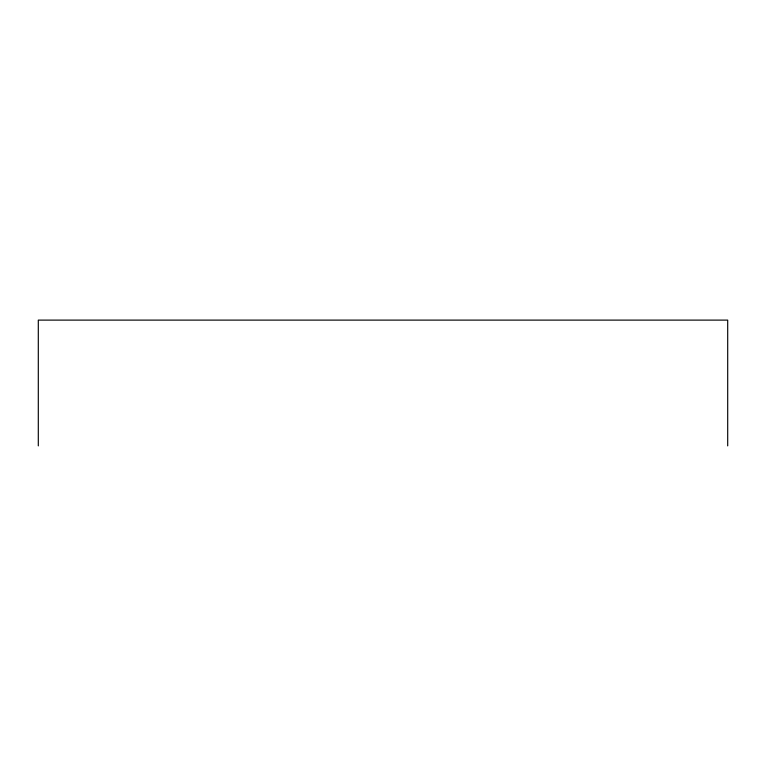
<?xml version="1.0" encoding="UTF-8"?>
<svg xmlns="http://www.w3.org/2000/svg" width="766" height="766" viewBox="0 0 766 766"><rect width="100%" height="100%" fill="white"/><g stroke="black" fill="none" stroke-linecap="round" stroke-linejoin="round"><path stroke-width="1.15" d="M727.7 445.889L727.7 320.111L38.3 320.111L38.3 445.889"/></g></svg>
